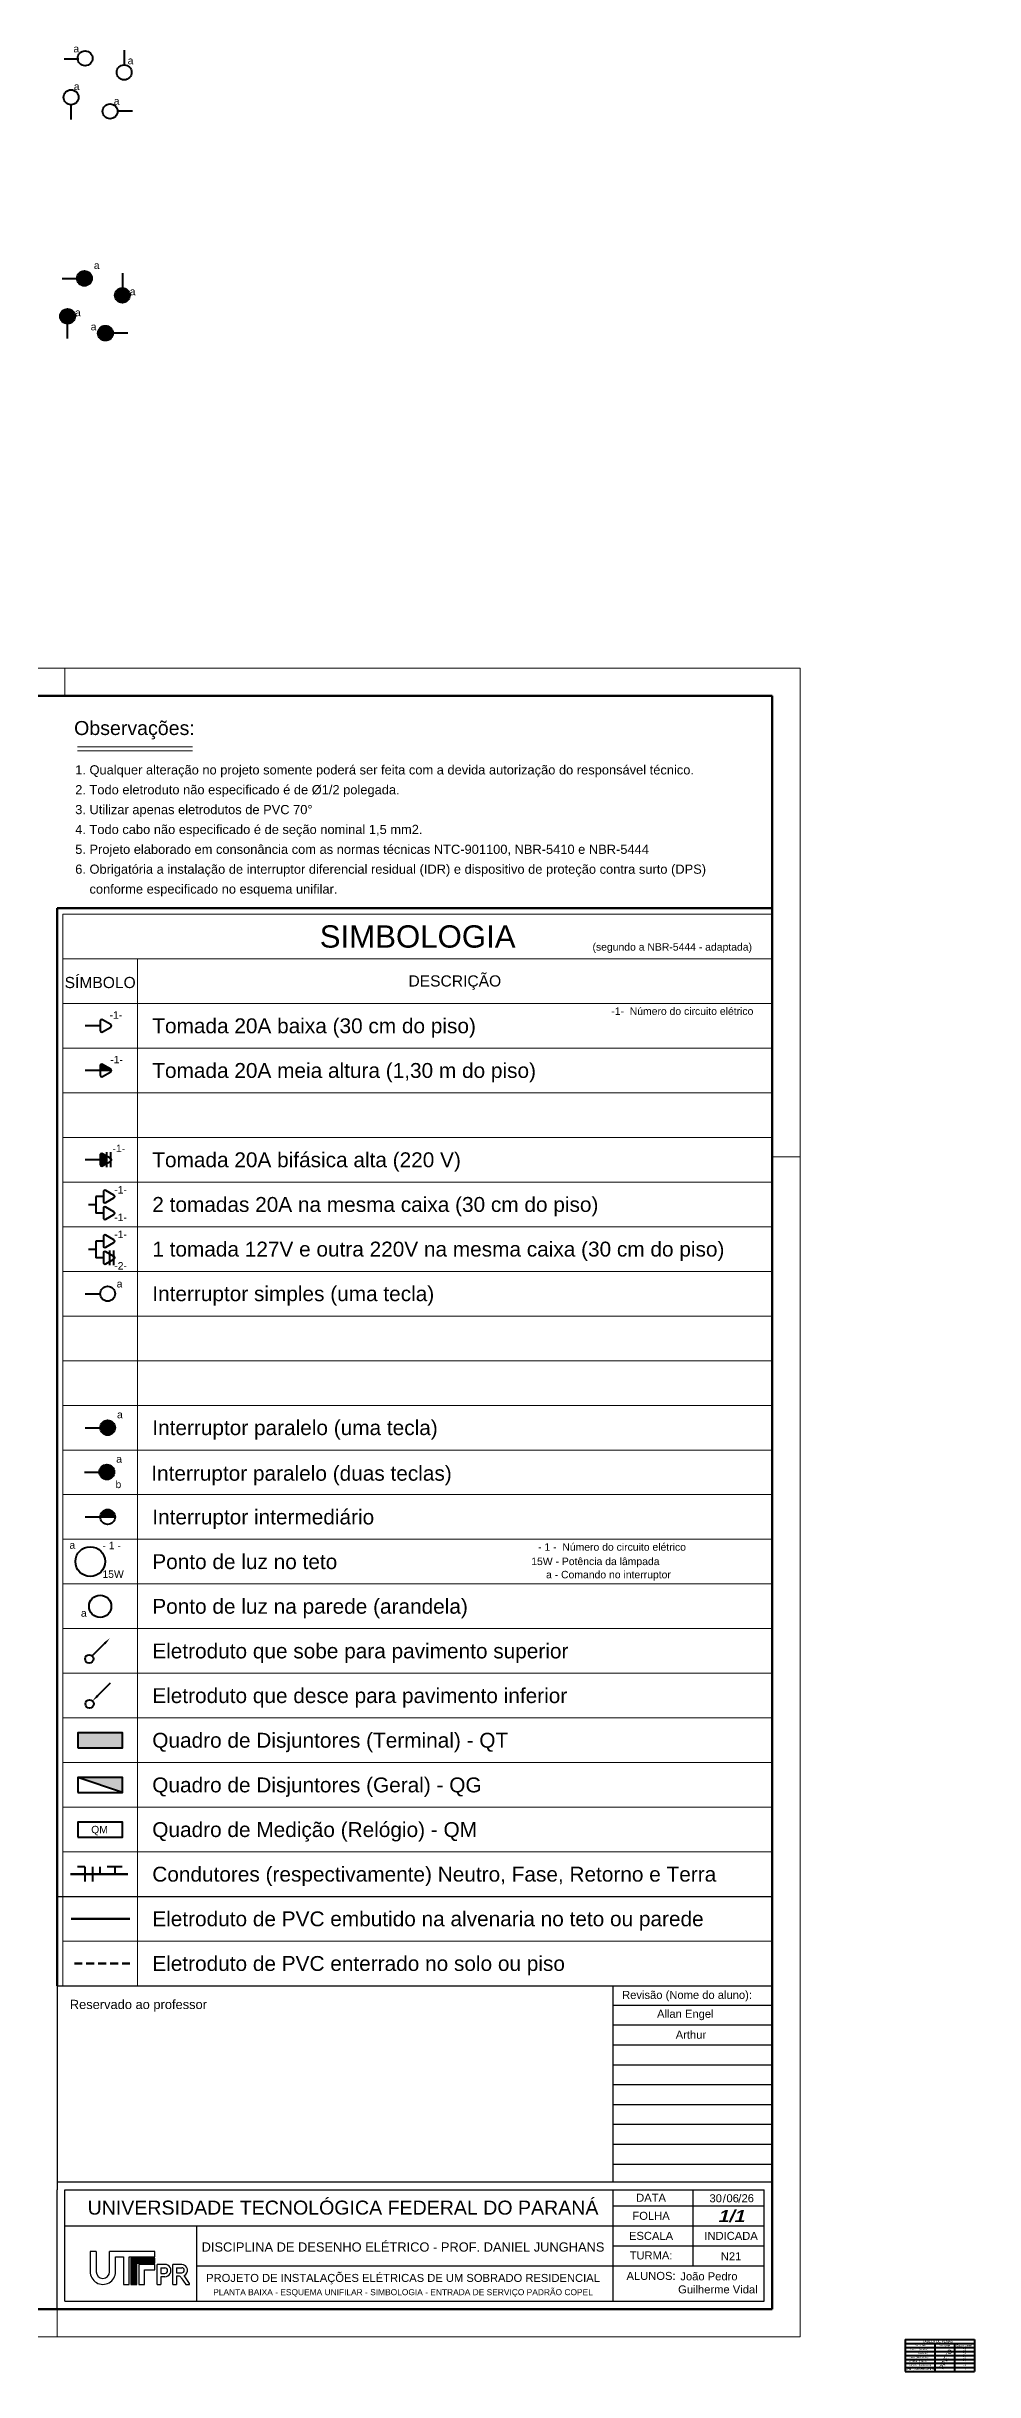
# Model space of a CAD drawing. Header units: millimetres. Extents: x 117864 to 253185, y 7775 to 37034.
# Drawn here: x 138082 to 149759, y 7775 to 37034 of the extents above; entities that cross this region are included whole.
import ezdxf
from ezdxf.enums import TextEntityAlignment as Align

# ---------------------------------------------------------------- set-up
doc = ezdxf.new("R2010")
doc.units = ezdxf.units.MM
doc.header["$LTSCALE"] = 200
doc.linetypes.add('DASHED', pattern=[0.75, 0.5, -0.25])
for name, color, linetype, lineweight in [('arquitetonico', 7, 'Continuous', 20), ('Eletrodutos', 4, 'Continuous', 60), ('simbologia', 2, 'Continuous', 40), ('Texto', 9, 'Continuous', 20)]:
    doc.layers.add(name, color=color, linetype=linetype, lineweight=lineweight)
doc.styles.add('bold', font='')
doc.styles.add('style1', font='arial.ttf')
doc.styles.get('bold').set_extended_font_data('Arial Black', italic=True)

msp = doc.modelspace()

# ---------------------------------------------------------------- hatches: boundary and pattern name
at = {"layer": 'arquitetonico', "lineweight": -3}
h = msp.add_hatch(color=2, dxfattribs=at)
h.set_gradient(color1=(255, 255, 0), color2=(255, 255, 15), one_color=1, tint=0.53)
h.paths.add_polyline_path([(139444, 9201), (139144, 9201), (139144, 8870), (139219, 8870), (139219, 9137), (139444, 9137)])
at = {"layer": 'simbologia'}
for points in [[(138653, 34115, 1), (138466, 34115, 1)], [(139036, 33809, 1), (139036, 33996, 1)], [(138347, 33732, 1), (138347, 33545, 1)], [(138730, 33426, 1), (138917, 33426, 1)], [(138945, 19652, 1), (138757, 19652, 1)], [(138935, 19094, 1), (138747, 19094, 1)], [(138945, 18529, 1), (138757, 18529)], [(138476, 15813), (138476, 15625), (139038, 15625), (139038, 15813)], [(139038, 15063), (139038, 15251), (138476, 15251)]]:
    msp.add_hatch(color=256, dxfattribs=at).paths.add_polyline_path(points)
h = msp.add_hatch(dxfattribs=at)
h.set_pattern_fill('ANSI31', color=256, scale=10)
h.set_pattern_definition([(45, (64192.1583, 25036.961), (-0.883883476, 0.883883476), [])])
h.paths.add_polyline_path([(138787, 23100, 0.57735), (138757, 23083), (138757, 22965, 0.57735), (138787, 22948), (138835, 22975), (138835, 23073)], flags=16)
h.paths.add_polyline_path([(138787, 23100, 0.57735), (138757, 23083), (138757, 22965, 0.57735), (138787, 22948), (138886, 23004), (138886, 23044)], flags=17)
h.paths.add_polyline_path([(138890, 23041), (138787, 23100, 0.57735), (138757, 23083), (138757, 22965, 0.57735), (138787, 22948), (138890, 23007, 0.57735)])

# ---------------------------------------------------------------- linework, layer by layer
at = {"layer": 'arquitetonico'}
for p, q in [((147564, 29211), (117864, 29211)), ((138314, 28861), (138314, 29211)), ((147564, 8211), (147564, 29211)), ((139918, 28222), (138473, 28222)), ((139918, 28172), (138473, 28172)), ((138214, 8211), (138214, 8561)), ((117864, 8211), (147564, 8211))]:
    msp.add_line(p, q, dxfattribs=at)
at = {"layer": 'arquitetonico', "ltscale": 0.1}
msp.add_line((147564, 23061), (147214, 23061), dxfattribs=at)
at = {"layer": 'arquitetonico', "lineweight": -3}
for p, q in [((138214, 13752), (147214, 13752)), ((145211, 10161), (145211, 12628)), ((145211, 12386), (147214, 12386)), ((145211, 12136), (147214, 12136)), ((145211, 11886), (147214, 11886)), ((145211, 11636), (147214, 11636)), ((145211, 11386), (147214, 11386)), ((145211, 11136), (147214, 11136)), ((145211, 10886), (147214, 10886)), ((145211, 10636), (147214, 10636)), ((145211, 10386), (147214, 10386)), ((138314, 8661), (138314, 10061)), ((138314, 10061), (147114, 10061)), ((145211, 8661), (145211, 10061)), ((146218, 9104), (146218, 10061)), ((147114, 8661), (147114, 10061)), ((145211, 9859), (147114, 9859)), ((138314, 9608), (147114, 9608)), ((139975, 8661), (139975, 9608)), ((138631, 9286), (138631, 9029)), ((138707, 9286), (138631, 9286)), ((138707, 9286), (138707, 9031)), ((139444, 9286), (138875, 9286)), ((138875, 9031), (138875, 9286)), ((138951, 9219), (139050, 9219)), ((138951, 9031), (138951, 9219)), ((139050, 9219), (139050, 8870)), ((139124, 8870), (139124, 9219)), ((139124, 9219), (139444, 9219)), ((139144, 9201), (139144, 8870)), ((139444, 9201), (139144, 9201)), ((139219, 8870), (139219, 9137)), ((139219, 9137), (139444, 9137)), ((139444, 9122), (139244, 9122)), ((139244, 9122), (139244, 8870)), ((139444, 9219), (139444, 9286)), ((139444, 9137), (139444, 9201)), ((139444, 9056), (139444, 9122)), ((139476, 8870), (139476, 9122)), ((139572, 9122), (139476, 9122)), ((139520, 9080), (139520, 9010)), ((139520, 9080), (139571, 9080)), ((139783, 9122), (139670, 9122)), ((139670, 8870), (139670, 9122)), ((139717, 9081), (139717, 9017)), ((139717, 9081), (139783, 9081)), ((139975, 9104), (147114, 9104)), ((145211, 9356), (147114, 9356)), ((145211, 9356), (147114, 9356)), ((139050, 8870), (139124, 8870)), ((139144, 8870), (139219, 8870)), ((139244, 8870), (139313, 8870)), ((139313, 8870), (139313, 9056)), ((139313, 9056), (139444, 9056)), ((139476, 8870), (139520, 8870)), ((139520, 9010), (139571, 9010)), ((139571, 8968), (139520, 8968)), ((139520, 8968), (139520, 8870)), ((139670, 8870), (139717, 8870)), ((139717, 9017), (139783, 9017)), ((139743, 8975), (139717, 8975)), ((139717, 8975), (139717, 8870)), ((139778, 8955), (139836, 8870)), ((139881, 8884), (139813, 8983)), ((139836, 8870), (139881, 8870)), ((139881, 8870), (139881, 8884)), ((138314, 8661), (147114, 8661))]:
    msp.add_line(p, q, dxfattribs=at)
for centre, radius, start, end in [((139571, 9045), 77.1, 270, 90.7895), ((139571, 9045), 35, 270, 90), ((139783, 9049), 72.9, 154.1035, 154.6042), ((139783, 9049), 72.9, 294.2136, 90), ((139783, 9049), 31.8, 270, 90), ((138791, 9031), 160, 179.2417, 0), ((138791, 9031), 83.9, 180, 0), ((139783, 9049), 72.9, 205.3958, 205.8965), ((139743, 8935), 40.4, 29.8607, 90)]:
    msp.add_arc(centre, radius, start, end, dxfattribs=at)
at = {"layer": 'Eletrodutos'}
for p, q in [((147214, 28861), (118864, 28861)), ((147214, 8561), (147214, 28861)), ((138214, 26189), (147214, 26189)), ((138214, 26189), (138214, 12628)), ((147214, 26189), (147214, 12628)), ((139107, 14033), (138385, 14033)), ((139132, 13471), (138392, 13471)), ((118864, 8561), (147214, 8561))]:
    msp.add_line(p, q, dxfattribs=at)
at = {"layer": 'Eletrodutos', "linetype": 'DASHED'}
msp.add_line((139132, 12909), (138392, 12909), dxfattribs=at)
at = {"layer": 'Eletrodutos', "lineweight": -3}
for p, q in [((138214, 12628), (147214, 12628)), ((138214, 12628), (138214, 10061)), ((147214, 12579), (147214, 10061)), ((138214, 10161), (147214, 10161)), ((138214, 8561), (138214, 10061)), ((147214, 8561), (147214, 10061)), ((138364, 8561), (147214, 8561))]:
    msp.add_line(p, q, dxfattribs=at)
at = {"layer": 'simbologia'}
for p, q in [((138302, 36877), (138489, 36877)), ((139059, 36989), (139059, 36802)), ((138391, 36114), (138391, 36301)), ((139163, 36218), (138975, 36218)), ((138278, 34115), (138466, 34115)), ((139036, 34183), (139036, 33996)), ((138347, 33357), (138347, 33545)), ((139104, 33426), (138917, 33426)), ((138757, 24710), (138570, 24710)), ((138757, 24148), (138570, 24148)), ((138900, 24148), (138757, 24148)), ((138835, 23118), (138835, 22930)), ((138886, 23118), (138886, 22930)), ((138757, 23024), (138570, 23024)), ((138798, 22561), (138704, 22561)), ((138704, 22561), (138704, 22352)), ((138704, 22457), (138610, 22457)), ((138798, 22352), (138704, 22352)), ((138798, 21999), (138704, 21999)), ((138704, 21999), (138704, 21790)), ((138704, 21895), (138610, 21895)), ((138798, 21790), (138704, 21790)), ((138875, 21884), (138875, 21697)), ((138926, 21884), (138926, 21697)), ((138570, 21338), (138757, 21338)), ((138570, 19652), (138757, 19652)), ((138560, 19094), (138747, 19094)), ((138570, 18529), (138757, 18529)), ((138757, 18529), (138945, 18529)), ((138813, 16937), (138656, 16780)), ((138882, 16436), (138725, 16278)), ((138725, 16278), (138882, 16436)), ((139038, 15063), (138476, 15251)), ((138566, 14127), (138473, 14127)), ((138566, 14127), (138566, 13940)), ((138660, 14127), (138660, 13940)), ((138754, 14127), (138754, 14033)), ((139035, 14127), (138847, 14127)), ((138941, 14127), (138941, 14033))]:
    msp.add_line(p, q, dxfattribs=at)
at = {"layer": 'simbologia', "linetype": 'Continuous'}
for p, q in [((138757, 24207), (138777, 24227)), ((138757, 24205), (138779, 24227)), ((138757, 24203), (138781, 24227)), ((138757, 24202), (138782, 24226)), ((138757, 24200), (138783, 24226)), ((138757, 24198), (138785, 24225)), ((138757, 24196), (138786, 24225)), ((138757, 24195), (138787, 24224)), ((138757, 24193), (138788, 24224)), ((138757, 24191), (138789, 24223)), ((138757, 24189), (138790, 24222)), ((138757, 24188), (138792, 24222)), ((138757, 24186), (138793, 24221)), ((138757, 24184), (138794, 24220)), ((138757, 24182), (138795, 24220)), ((138757, 24180), (138796, 24219)), ((138757, 24179), (138797, 24218)), ((138757, 24177), (138798, 24218)), ((138757, 24175), (138799, 24217)), ((138757, 24173), (138801, 24217)), ((138757, 24172), (138802, 24216)), ((138757, 24170), (138803, 24215)), ((138757, 24168), (138804, 24215)), ((138757, 24166), (138805, 24214)), ((138757, 24165), (138806, 24213)), ((138757, 24163), (138807, 24213)), ((138757, 24161), (138808, 24212)), ((138757, 24159), (138810, 24211)), ((138757, 24157), (138811, 24211)), ((138757, 24156), (138812, 24210)), ((138757, 24154), (138813, 24209)), ((138757, 24152), (138814, 24209)), ((138757, 24150), (138815, 24208)), ((138757, 24149), (138816, 24207)), ((138758, 24209), (138775, 24227)), ((138758, 24211), (138773, 24226)), ((138758, 24148), (138817, 24207)), ((138759, 24213), (138771, 24226)), ((138760, 24217), (138768, 24224)), ((138760, 24148), (138819, 24206)), ((138762, 24148), (138820, 24206)), ((138764, 24148), (138821, 24205)), ((138765, 24148), (138822, 24204)), ((138767, 24148), (138823, 24204)), ((138769, 24148), (138824, 24203)), ((138771, 24148), (138825, 24202)), ((138772, 24148), (138826, 24202)), ((138774, 24148), (138827, 24201)), ((138776, 24148), (138829, 24200)), ((138778, 24148), (138830, 24200)), ((138780, 24148), (138831, 24199)), ((138781, 24148), (138832, 24198)), ((138783, 24148), (138833, 24198)), ((138785, 24148), (138834, 24197)), ((138787, 24148), (138835, 24196)), ((138788, 24148), (138836, 24196)), ((138790, 24148), (138838, 24195)), ((138792, 24148), (138839, 24195)), ((138794, 24148), (138840, 24194)), ((138795, 24148), (138841, 24193)), ((138797, 24148), (138842, 24193)), ((138799, 24148), (138843, 24192)), ((138801, 24148), (138844, 24191)), ((138803, 24148), (138845, 24191)), ((138804, 24148), (138847, 24190)), ((138806, 24148), (138848, 24189)), ((138808, 24148), (138849, 24189)), ((138810, 24148), (138850, 24188)), ((138811, 24148), (138851, 24187)), ((138813, 24148), (138852, 24187)), ((138815, 24148), (138853, 24186)), ((138817, 24148), (138854, 24185)), ((138818, 24148), (138855, 24185)), ((138820, 24148), (138857, 24184)), ((138822, 24148), (138858, 24184)), ((138824, 24148), (138859, 24183)), ((138826, 24148), (138860, 24182)), ((138827, 24148), (138861, 24182)), ((138829, 24148), (138862, 24181)), ((138831, 24148), (138863, 24180)), ((138833, 24148), (138864, 24180)), ((138834, 24148), (138866, 24179)), ((138836, 24148), (138867, 24178)), ((138838, 24148), (138868, 24178)), ((138840, 24148), (138869, 24177)), ((138841, 24148), (138870, 24176)), ((138843, 24148), (138871, 24176)), ((138845, 24148), (138872, 24175)), ((138847, 24148), (138873, 24174)), ((138848, 24148), (138875, 24174)), ((138850, 24148), (138876, 24173)), ((138852, 24148), (138877, 24173)), ((138854, 24148), (138878, 24172)), ((138856, 24148), (138879, 24171)), ((138857, 24148), (138880, 24171)), ((138859, 24148), (138881, 24170)), ((138861, 24148), (138882, 24169)), ((138863, 24148), (138884, 24169)), ((138864, 24148), (138885, 24168)), ((138866, 24148), (138886, 24167)), ((138868, 24148), (138887, 24167)), ((138870, 24148), (138888, 24166)), ((138871, 24148), (138889, 24165)), ((138873, 24148), (138890, 24165)), ((138875, 24148), (138891, 24164)), ((138877, 24148), (138892, 24163)), ((138879, 24148), (138893, 24162)), ((138880, 24148), (138894, 24162)), ((138882, 24148), (138895, 24161)), ((138884, 24148), (138896, 24160)), ((138886, 24148), (138896, 24159)), ((138887, 24148), (138897, 24158)), ((138889, 24148), (138898, 24156)), ((138891, 24148), (138898, 24155)), ((138893, 24148), (138899, 24154)), ((138894, 24148), (138899, 24152)), ((138896, 24148), (138899, 24151)), ((138898, 24148), (138900, 24149)), ((148887, 8177), (149759, 8177)), ((148887, 8177), (148887, 7775)), ((148887, 8127), (149759, 8127)), ((148887, 8077), (149759, 8077)), ((148887, 8027), (149759, 8027)), ((148887, 7977), (149759, 7977)), ((148887, 7977), (149759, 7977)), ((148887, 7927), (149759, 7927)), ((149259, 8127), (149259, 7775)), ((149509, 8127), (149509, 7775)), ((149759, 8177), (149759, 7775)), ((148887, 7879), (149759, 7879)), ((148887, 7827), (149759, 7827)), ((148887, 7775), (149759, 7775))]:
    msp.add_line(p, q, dxfattribs=at)
at = {"layer": 'simbologia'}
for points in [[(138757, 24769), (138757, 24651, 0.57735), (138787, 24633), (138890, 24692, 0.57735), (138890, 24727), (138787, 24786, 0.57735)], [(138757, 24207), (138757, 24089, 0.57735), (138787, 24071), (138890, 24130, 0.57735), (138890, 24165), (138787, 24224, 0.57735)], [(138757, 23083), (138757, 22965, 0.57735), (138787, 22948), (138890, 23007, 0.57735), (138890, 23041), (138787, 23100, 0.57735)], [(138798, 22620), (138798, 22502, 0.57735), (138828, 22485), (138930, 22544, 0.57735), (138930, 22578), (138828, 22637, 0.57735)], [(138798, 22411), (138798, 22293, 0.57735), (138828, 22276), (138930, 22335, 0.57735), (138930, 22369), (138828, 22429, 0.57735)], [(138798, 22058), (138798, 21940, 0.57735), (138828, 21923), (138930, 21982, 0.57735), (138930, 22016), (138828, 22075, 0.57735)], [(138798, 21849), (138798, 21731, 0.57735), (138828, 21714), (138930, 21773, 0.57735), (138930, 21808), (138828, 21867, 0.57735)]]:
    msp.add_lwpolyline(points, format="xyb", close=True, dxfattribs=at)
for points in [[(138476, 15625), (139038, 15625), (139038, 15813), (138476, 15813)], [(138476, 15063), (139038, 15063), (139038, 15251), (138476, 15251)], [(138476, 14501), (139038, 14501), (139038, 14689), (138476, 14689)]]:
    msp.add_lwpolyline(points, close=True, dxfattribs=at)
for centre, radius in [((138568, 36885), 93.7), ((139059, 36708), 93.7), ((138391, 36395), 93.7), ((138882, 36218), 93.7), ((138559, 34115), 93.7), ((139036, 33902), 93.7), ((138347, 33638), 93.7), ((138823, 33426), 93.7), ((138851, 21338), 93.7), ((138851, 19652), 93.7), ((138841, 19094), 93.7), ((138851, 18529), 93.7), ((138632, 17967), 187), ((138632, 17967), 187), ((138757, 17405), 140), ((138619, 16743), 52.4), ((138623, 16176), 52.4)]:
    msp.add_circle(centre, radius, dxfattribs=at)
for points in [[(138803, 16948), (138824, 16926), (138878, 17002)], [(138736, 16267), (138714, 16289), (138660, 16213)]]:
    msp.add_solid(points, dxfattribs=at)
at = {"layer": 'Texto'}
for p, q in [((138289, 26115), (147214, 26115)), ((138289, 26115), (138289, 12628)), ((138289, 25553), (147214, 25553)), ((139226, 25553), (139226, 12628)), ((138289, 24991), (147214, 24991)), ((138289, 24429), (147214, 24429)), ((138289, 23867), (147214, 23867)), ((138289, 23305), (147214, 23305)), ((138289, 22743), (147214, 22743)), ((138289, 22181), (147214, 22181)), ((138289, 21619), (147214, 21619)), ((138289, 21057), (147214, 21057)), ((138289, 20495), (147214, 20495)), ((138289, 19933), (147214, 19933)), ((138289, 19371), (147214, 19371)), ((138289, 18810), (147214, 18810)), ((138289, 18248), (147214, 18248)), ((138289, 17686), (147214, 17686)), ((138289, 17124), (147214, 17124)), ((138289, 16562), (147214, 16562)), ((138289, 16000), (147214, 16000)), ((138289, 15438), (147214, 15438)), ((138289, 14876), (147214, 14876)), ((138289, 14314), (147214, 14314)), ((138289, 13752), (147214, 13752)), ((138289, 13190), (147214, 13190)), ((138214, 12628), (147214, 12628))]:
    msp.add_line(p, q, dxfattribs=at)

# ---------------------------------------------------------------- texts
at = {"layer": 'Texto', "style": 'style1'}
for s, height, p in [('a', 93.7, (138420, 36960)), ('a', 93.7, (139103, 36810)), ('a', 93.7, (138425, 36485)), ('a', 93.7, (138928, 36301)), ('a', 93.7, (138677, 34233)), ('a', 93.7, (139129, 33904)), ('a', 93.7, (138440, 33640)), ('a', 93.7, (138638, 33462)), ('-1-', 93.7, (138875, 24798)), ('       -1-  Número do circuito elétrico', 93.65, (144934, 24847)), ('Tomada 20A baixa (30 cm do piso)', 187.31, (139413, 24616)), ('-1-', 93.7, (138883, 24238)), ('Tomada 20A meia altura (1,30 m do piso)', 187.31, (139413, 24054)), ('-1-', 93.7, (138912, 23120)), ('Tomada 20A bifásica alta (220 V)', 187.31, (139413, 22930)), ('-1-', 93.7, (138934, 22599)), ('2 tomadas 20A na mesma caixa (30 cm do piso)', 187.31, (139413, 22368)), ('-1-', 93.7, (138934, 22252)), ('-1-', 93.7, (138934, 22038)), ('1 tomada 127V e outra 220V na mesma caixa (30 cm do piso)', 187.31, (139413, 21806)), ('-2-', 93.7, (138934, 21642)), ('a', 93.7, (138965, 21417)), ('Interruptor simples (uma tecla)', 187.31, (139413, 21245)), ('a', 93.7, (138969, 19771)), ('Interruptor paralelo (uma tecla)', 187.31, (139413, 19559)), ('a', 93.7, (138959, 19212)), ('Interruptor paralelo (duas teclas)', 187.31, (139400, 18985)), ('b', 93.7, (138950, 18892)), ('Interruptor intermediário', 187.31, (139413, 18435)), ('a', 93.7, (138370, 18129)), ('- 1 -', 93.7, (138785, 18123)), ('       - 1 -  Número do circuito elétrico', 93.65, (144013, 18104)), ('15W', 93.7, (138785, 17762)), ('15W', 93.7, (138785, 17762)), ('Ponto de luz no teto', 187.31, (139413, 17873)), ('     15W - Potência da lâmpada', 93.65, (144000, 17923)), ('        a - Comando no interruptor', 93.65, (144077, 17757)), ('a', 93.7, (138515, 17273)), ('Ponto de luz na parede (arandela)', 187.31, (139413, 17311)), ('Eletroduto que sobe para pavimento superior', 187.31, (139413, 16749)), ('Eletroduto que desce para pavimento inferior', 187.31, (139413, 16187)), ('Quadro de Disjuntores (Terminal) - QT', 187.31, (139413, 15625)), ('Quadro de Disjuntores (Geral) - QG', 187.31, (139413, 15063)), ('QM', 93.7, (138644, 14548)), ('Quadro de Medição (Relógio) - QM', 187.31, (139413, 14501)), ('Condutores (respectivamente) Neutro, Fase, Retorno e Terra', 187.31, (139413, 13940)), ('Eletroduto de PVC embutido na alvenaria no teto ou parede', 187.31, (139413, 13378)), ('Eletroduto de PVC enterrado no solo ou piso', 187.31, (139413, 12816)), ('_______  (símbolos)', 18.58, (148940, 7995)), ('Amarelo   (Fiação)', 18.58, (148940, 7895)), ('Ciano   (Eletrodutos)', 18.58, (148940, 7945)), ('Branco     (paredes)', 18.58, (148940, 8045)), ('Cor na Tela', 18.58, (149008, 8095)), ('Cor no papel', 18.58, (149310, 8095)), ('Espessura (mm)', 18.58, (149534, 8093)), (' Cinza   (Texto/Cotas/Hachuras)', 18.58, (148887, 7795)), ('magenta   (Barramento)', 18.58, (148938, 7847))]:
    msp.add_text(s, height=height, dxfattribs=at).set_placement(p)
at = {"layer": 'Texto', "lineweight": -3, "style": 'style1'}
for s, height, p in [('Observações:', 176.21, (138429, 28369)), ('1. Qualquer alteração no projeto somente poderá ser feita com a devida autorização do responsável técnico.', 115.794, (138443, 27873)), ('2. Todo eletroduto não especificado é de %%C1/2 polegada.', 115.79, (138443, 27623)), ('4. Todo cabo não especificado é de seção nominal 1,5 mm2.', 115.79, (138443, 27123)), ('3. Utilizar apenas eletrodutos de PVC 70%%D', 115.79, (138443, 27373)), ('5. Projeto elaborado em consonância com as normas técnicas NTC-901100, NBR-5410 e NBR-5444', 115.79, (138443, 26873)), ('6. Obrigatória a instalação de interruptor diferencial residual (IDR) e dispositivo de proteção contra surto (DPS)', 115.794, (138443, 26623)), ('    conforme especificado no esquema unifilar.', 115.79, (138443, 26373))]:
    msp.add_text(s, height=height, dxfattribs=at).set_placement(p)
at = {"layer": 'Texto', "style": 'style1'}
for s, height, p in [('SIMBOLOGIA', 281, (142752, 25834)), ('(segundo a NBR-5444 - adaptada)', 93.65, (145956, 25691)), ('SÍMBOLO', 140.5, (138757, 25272)), ('DESCRIÇÃO', 140.5, (143220, 25272)), ('TABELA DE PENAS', 30, (149296, 8154)), ('0.2', 18.6, (149634, 8052)), ('0.4', 18.6, (149634, 8002)), ('0.6', 18.6, (149634, 7951)), ('0.3', 18.6, (149634, 7902)), ('0.2', 18.6, (149634, 7802)), ('1.0', 18.6, (149634, 7854))]:
    msp.add_text(s, height=height, dxfattribs=at).set_placement(p, align=Align.MIDDLE)
at = {"layer": 'Texto', "lineweight": -3}
for s, height, style, p in [('Reservado ao professor', 115.79, 'style1', (139238, 12380)), ('Revisão (Nome do aluno):', 100.69, 'style1', (146142, 12502)), ('Allan Engel', 100.69, 'style1', (146120, 12264)), ('Arthur', 100.7, 'style1', (146191, 12015)), ('UNIVERSIDADE TECNOLÓGICA FEDERAL DO PARANÁ', 176.21, 'style1', (141813, 9859)), ('DATA', 100.7, 'style1', (145689, 9962)), ('30', 100.7, 'style1', (146503, 9955)), (' /    /      ', 100.69, 'style1', (146806, 9954)), ('06', 100.7, 'style1', (146716, 9955)), ('26', 100.7, 'style1', (146906, 9956)), ('FOLHA', 100.7, 'style1', (145689, 9734)), ('1/1', 151, 'bold', (146696, 9734)), ('DISCIPLINA DE DESENHO ELÉTRICO - PROF. DANIEL JUNGHANS', 115.79, 'style1', (142568, 9356)), ('ESCALA', 100.7, 'style1', (145689, 9482)), ('INDICADA', 100.7, 'style1', (146696, 9482)), ('TURMA:', 100.7, 'style1', (145689, 9235)), ('N21', 100.7, 'style1', (146696, 9225)), ('PROJETO DE INSTALAÇÕES ELÉTRICAS DE UM SOBRADO RESIDENCIAL', 100.69, 'style1', (142568, 8951)), ('PLANTA BAIXA - ESQUEMA UNIFILAR - SIMBOLOGIA - ENTRADA DE SERVIÇO PADRÃO COPEL', 75.52, 'style1', (142568, 8772)), ('ALUNOS:', 100.7, 'style1', (145689, 8978)), ('Guilherme Vidal', 100.69, 'style1', (146530, 8810)), ('João Pedro', 100.7, 'style1', (146418, 8975))]:
    msp.add_text(s, height=height, dxfattribs=dict(at, style=style)).set_placement(p, align=Align.MIDDLE)
at = {"layer": 'Texto', "style": 'style1'}
msp.add_text('PRETO', height=55.8, rotation=63.0231, dxfattribs=at).set_placement((149362, 7798))

doc.saveas('drawing.dxf')
